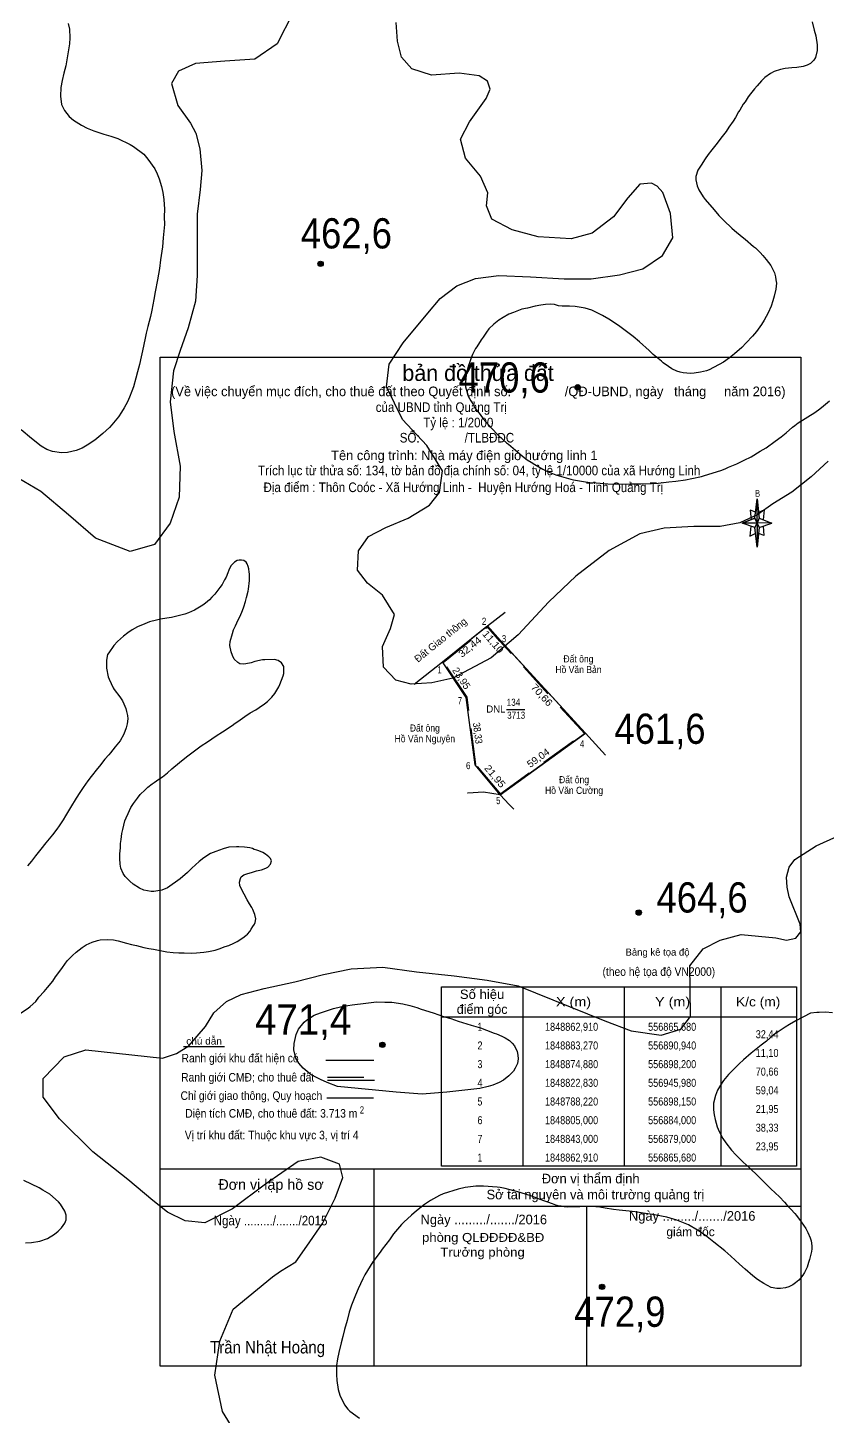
# Model space of a CAD drawing. Header units: metres. Extents: x 552626 to 559174, y 1843804 to 1852371.
# Drawn here: x 556633 to 557082, y 1848439 to 1849219 of the extents above; entities that cross this region are included whole.
import ezdxf
from ezdxf.enums import TextEntityAlignment as Align

# ---------------------------------------------------------------- set-up
doc = ezdxf.new("R2010")
doc.units = ezdxf.units.M
doc.header["$LTSCALE"] = 6.8
doc.linetypes.add('DASH_DOUBLE_DOT', pattern=[9.2, 5, -1.2, 0.3, -1.2, 0.3, -1.2])
doc.linetypes.add('MEDIUM_DASHED', pattern=[4.5, 3, -1.5])
for name, color, linetype, lineweight in [('1', 7, 'Continuous', 25), ('10', 7, 'Continuous', 25), ('3', 7, 'Continuous', 25), ('34', 7, 'Continuous', 25), ('5', 7, 'Continuous', 25)]:
    doc.layers.add(name, color=color, linetype=linetype, lineweight=lineweight)

msp = doc.modelspace()

# ---------------------------------------------------------------- hatches: boundary and pattern name
at = {"layer": '10'}
for points in [[(557042.49, 1848954.63), (557043.61, 1848943.71), (557042.49, 1848940.91)], [(557042.49, 1848940.91), (557042.49, 1848927.47), (557041.09, 1848938.39)]]:
    msp.add_hatch(color=256, dxfattribs=at).paths.add_polyline_path(points)
at = {"layer": '5'}
for points in [[(556798.71, 1849086.7, 1), (556795.71, 1849086.7, 1)], [(556943.12, 1849017.32, 1), (556940.12, 1849017.32, 1)], [(556977.39, 1848722.03, 1), (556974.39, 1848722.03, 1)], [(556833.4, 1848647.68, 1), (556830.4, 1848647.68, 1)], [(556956.8, 1848511.61, 1), (556953.8, 1848511.61, 1)]]:
    msp.add_hatch(color=256, dxfattribs=at).paths.add_polyline_path(points)

# ---------------------------------------------------------------- linework, layer by layer
at = {"layer": '1'}
for points in [[(556655.31, 1849221.79), (556656.05, 1849218.59), (556656.33, 1849213.77), (556656.08, 1849210.36), (556655.26, 1849204.78), (556654.02, 1849198.05), (556653.03, 1849193.92), (556651.96, 1849189.68), (556651.21, 1849185.84), (556651.05, 1849180.89), (556651.67, 1849176.3), (556653.25, 1849172.91), (556655.93, 1849169.47), (556658.44, 1849167.47), (556662.79, 1849164.68), (556666.1, 1849162.87), (556669.74, 1849161.45), (556675.34, 1849159.63), (556679.32, 1849158.44), (556683.32, 1849157.07), (556690.19, 1849153.74), (556692.06, 1849152.59), (556697.86, 1849148.32), (556700.19, 1849145.48), (556704.11, 1849140.07), (556705.34, 1849137.29), (556706.57, 1849134.5), (556707.89, 1849130.17), (556708.65, 1849126.79)], [(557073.28, 1849222.75), (557074.54, 1849218.14), (557075.45, 1849214.96), (557076.13, 1849209.82), (557076.05, 1849206.61), (557075.22, 1849202.68), (557074.3, 1849201.11), (557072.32, 1849199.24), (557070.6, 1849198.31), (557068.29, 1849197.68), (557064.71, 1849197.08), (557061.98, 1849196.95), (557058.19, 1849196.52), (557055.6, 1849195.94), (557052.07, 1849194.81), (557049.83, 1849193.64), (557046.71, 1849191.36), (557044.91, 1849189.51), (557042.47, 1849186.85), (557040.85, 1849185.02), (557038.7, 1849182.3), (557037.34, 1849180.59), (557035.64, 1849177.83), (557034.61, 1849176.53), (557032.63, 1849173.01), (557031.99, 1849172.2), (557030.26, 1849168.99), (557028.86, 1849166.82), (557026.59, 1849163.54), (557025.03, 1849161.16), (557022.1, 1849157.26), (557020.04, 1849154.46), (557016.9, 1849150.72), (557014.91, 1849148.21), (557013.17, 1849145.81), (557010.94, 1849142.17), (557009.06, 1849139.4), (557008.01, 1849135.8), (557007.96, 1849133.87), (557008.79, 1849130.59), (557009.7, 1849128.22), (557012.06, 1849124.38), (557013.25, 1849122.78), (557018.21, 1849117.04), (557020.95, 1849113.88), (557023.75, 1849111), (557028.26, 1849106.76), (557029.69, 1849105.46), (557034.04, 1849101.85), (557035.75, 1849100.49), (557040.42, 1849096.45), (557041.42, 1849095.66), (557044.1, 1849093.04), (557045.67, 1849091.3), (557047.57, 1849089.14), (557048.75, 1849087.54), (557050.07, 1849085.68), (557050.73, 1849084.65), (557051.58, 1849082.83), (557052.09, 1849081.61), (557052.8, 1849079.41), (557052.9, 1849077.68), (557053.21, 1849075.8), (557052.96, 1849072.38), (557052.03, 1849068.53), (557051.24, 1849065.88), (557050.21, 1849062.92), (557048.64, 1849059.09), (557046.45, 1849055.09), (557044.81, 1849052.61), (557042.06, 1849048.73), (557039.9, 1849046.01), (557036.22, 1849042.21), (557033.76, 1849039.73), (557029.78, 1849036.16)], [(556708.65, 1849126.79), (556709.11, 1849122.82), (556709.45, 1849117.46), (556709.4, 1849113.07), (556709.44, 1849108.77), (556708.74, 1849101.29), (556708.4, 1849096.31), (556707.32, 1849088.96), (556706.78, 1849084.14), (556705.5, 1849077.78), (556704.26, 1849071.05), (556703.49, 1849066.58), (556702.35, 1849060.59), (556701.66, 1849057.04), (556700.1, 1849051.56), (556699.25, 1849047.8), (556698.91, 1849045.94), (556697.71, 1849040.49), (556695.42, 1849030.17), (556694.35, 1849025.94), (556693.38, 1849022.44), (556692.02, 1849017.62), (556691.12, 1849015.05), (556689.77, 1849011.69), (556688.78, 1849009.2), (556686.8, 1849005.68), (556685.43, 1849003.33), (556683.71, 1849000.76), (556679.86, 1848996.11), (556678.64, 1848994.78), (556674.84, 1848991.23), (556670.42, 1848987.53), (556666.07, 1848984.74), (556663.25, 1848983.05), (556659.93, 1848981.75), (556655.03, 1848980.55), (556651.66, 1848980.44), (556646.65, 1848981.14), (556643.49, 1848982.33), (556640.17, 1848984.15), (556634.74, 1848988.46), (556629.04, 1848993.47)], [(557029.78, 1849036.16), (557026.94, 1849033.83), (557023.48, 1849031.33), (557015.55, 1849027.12), (557013.97, 1849026.58), (557010.68, 1849025.74), (557007.09, 1849025.15), (557004.9, 1849025.08), (557000.93, 1849025.45), (556999.14, 1849025.88), (556997.25, 1849026.4), (556994.54, 1849027.73), (556992.57, 1849028.97), (556989.67, 1849031.1), (556988.67, 1849031.9), (556984.02, 1849035.76), (556981.74, 1849038.06), (556976.25, 1849042.91), (556972.71, 1849045.89), (556964.6, 1849052), (556959.07, 1849055.57), (556955.53, 1849057.72), (556949.62, 1849060.61), (556945.82, 1849061.82), (556940.24, 1849062.64), (556936.93, 1849062.81), (556932.8, 1849062.98), (556930.87, 1849063.03), (556928.5, 1849063.76), (556926.37, 1849063.98), (556923.46, 1849063.82), (556920.86, 1849063.43), (556917.81, 1849062.9), (556913.36, 1849061.84), (556910.33, 1849061.13), (556905.5, 1849059.38), (556902.88, 1849058.35), (556899.7, 1849056.61), (556897.31, 1849055.06), (556894.47, 1849052.72), (556891.75, 1849050.13), (556890.32, 1849048.31), (556888.44, 1849045.54), (556887.42, 1849044.05), (556884.95, 1849040.11), (556884.25, 1849039.02), (556882.52, 1849035.81), (556881.82, 1849033.9), (556880.77, 1849031.12), (556880.31, 1849029.52), (556879.62, 1849026.79), (556879.05, 1849024.62), (556878.81, 1849022.67), (556878.6, 1849019.72), (556878.67, 1849017.53), (556879.49, 1849014.43), (556880.18, 1849012.4), (556881.59, 1849009.64), (556882.7, 1849007.94), (556883.77, 1849005.78), (556886.77, 1849001.91), (556888.51, 1848999.55), (556891.45, 1848996.23), (556893.63, 1848994.01), (556896.65, 1848990.8), (556897.69, 1848989.64), (556901.66, 1848986.16), (556902.77, 1848985.28), (556906.71, 1848981.98), (556907.74, 1848981), (556910.68, 1848978.51), (556913.27, 1848976.61), (556915.44, 1848975.21), (556917.61, 1848973.82), (556921.94, 1848971.21), (556924.65, 1848969.87), (556929.33, 1848968.12), (556932.47, 1848967.11), (556937.75, 1848965.71), (556939.35, 1848965.25), (556944.86, 1848964.33), (556948.39, 1848963.82), (556952.08, 1848963.51), (556958.62, 1848963.07), (556961.93, 1848962.91), (556970.98, 1848962.94), (556972.89, 1848963.07), (556977.1, 1848963), (556983.12, 1848963.14), (556986.83, 1848963.48), (556992.79, 1848964.16), (556996.68, 1848964.52), (557002.25, 1848965.34), (557005.74, 1848966.02), (557011.09, 1848967.18), (557012.86, 1848967.75), (557021.96, 1848970.53), (557024.4, 1848971.54), (557026.32, 1848972.31), (557030.95, 1848974.21), (557035.2, 1848976.25)], [(557035.2, 1848976.25), (557039, 1848978.15), (557044.13, 1848981.3), (557047.55, 1848983.34), (557052.61, 1848987.03), (557055.9, 1848989.51), (557058.66, 1848991.75), (557062.24, 1848994.81), (557063.5, 1848995.78), (557065.42, 1848997.37), (557074.81, 1849003.2), (557077.59, 1849005.26), (557079.69, 1849006.87), (557083.11, 1849009.74)], [(556703.74, 1848795.22), (556705.03, 1848796.01), (556706.97, 1848797.42), (556708.41, 1848798.41), (556711.17, 1848800.64), (556713.67, 1848802.76), (556714.83, 1848803.81), (556720.01, 1848808.06), (556722.69, 1848810.2), (556725.55, 1848812.35), (556730.19, 1848815.72), (556733.68, 1848818.04), (556738.6, 1848821.35), (556742.18, 1848823.59), (556747.53, 1848827.22), (556749.21, 1848828.51), (556750.65, 1848829.5), (556754.63, 1848832.24), (556757.69, 1848834.24), (556760.78, 1848836.06), (556762.74, 1848837.29), (556765.7, 1848839.37), (556767.46, 1848840.76), (556769.84, 1848843.13), (556771.52, 1848845.25), (556773.75, 1848848.88), (556774.33, 1848850.23), (556776.24, 1848855.11), (556776.55, 1848856.34), (556776.46, 1848860.35), (556775.31, 1848862.41), (556773.42, 1848863.75), (556771.25, 1848864.32), (556765.87, 1848864.16), (556764.61, 1848864.02), (556760.32, 1848863.16), (556758.11, 1848862.45), (556755.26, 1848861.76), (556753.64, 1848861.57), (556751.87, 1848861.83), (556750.79, 1848862.52), (556748.73, 1848864.48), (556747.68, 1848866.47), (556746.97, 1848868.67), (556746.3, 1848872.16), (556746.41, 1848874.37), (556747.62, 1848878.98), (556748.31, 1848880.89), (556749.33, 1848883.2), (556750.96, 1848886.5), (556752, 1848888.63), (556753.37, 1848891.81), (556754.14, 1848893.82), (556755.08, 1848896.85), (556755.63, 1848899.2), (556756.5, 1848902.77), (556756.66, 1848903.8), (556757.2, 1848908.61), (556757.31, 1848912.47), (556757.1, 1848913.45), (556756.89, 1848915.25), (556756.57, 1848916.5), (556755.94, 1848917.98), (556755.38, 1848918.92), (556753.99, 1848919.86), (556752.76, 1848920.17), (556751.4, 1848920.11), (556750.42, 1848919.9), (556748.8, 1848918.9), (556746.84, 1848916.84), (556745.64, 1848914.51), (556745.09, 1848912.98), (556744.17, 1848910.59), (556743.25, 1848909.02), (556741.82, 1848906.39), (556740.64, 1848904.7), (556738.88, 1848902.49), (556737.77, 1848901.08), (556736.05, 1848899.33), (556734.75, 1848897.9), (556732.51, 1848895.9), (556730.99, 1848894.81), (556729.11, 1848893.68), (556726.28, 1848891.99), (556722.98, 1848890.51), (556720.95, 1848889.82), (556717.95, 1848888.93), (556713.4, 1848887.95), (556710.89, 1848887.48), (556707.3, 1848886.88), (556704.98, 1848886.43), (556701.17, 1848885.36), (556698.44, 1848884.4), (556694.26, 1848882.64), (556691.43, 1848880.95), (556688.97, 1848879.29), (556686.45, 1848877.36), (556683.03, 1848874.49), (556681.01, 1848872.16), (556678.2, 1848868), (556677.58, 1848867.01)], [(556677.58, 1848867.01), (556676.93, 1848863.92), (556676.96, 1848861.27), (556676.99, 1848859.44), (556677.91, 1848854.61), (556678.43, 1848853.21), (556680.74, 1848848.26), (556681.3, 1848847.32), (556684.33, 1848843.28), (556685.86, 1848841.08), (556686.69, 1848839.44), (556687.72, 1848836.81), (556688.19, 1848835.13), (556688.74, 1848832.72), (556688.85, 1848831), (556688.46, 1848828.03), (556687.98, 1848825.78), (556686.73, 1848822.34), (556684.6, 1848818.62), (556681.88, 1848815.2), (556679.25, 1848811.88), (556678.19, 1848810.76), (556676.01, 1848808.22), (556672.97, 1848804.4), (556671.94, 1848803.09), (556668.34, 1848798.56), (556666.42, 1848796.15), (556663.75, 1848792.36), (556661.97, 1848789.51), (556659.88, 1848786.25), (556656.63, 1848781.12), (556653.88, 1848776.42), (556652.5, 1848774.07), (556650.41, 1848770.81), (556648.99, 1848768.82), (556646.51, 1848765.7), (556644.75, 1848763.48), (556642.92, 1848761.17), (556640.12, 1848757.65), (556637.08, 1848753.82), (556634.77, 1848750.91), (556632.51, 1848748.27)], [(556688.25, 1848704.84), (556690.98, 1848704.14), (556693.71, 1848703.45), (556697.84, 1848702.46), (556700.66, 1848701.87), (556703.27, 1848701.44), (556706.08, 1848700.85), (556710.75, 1848699.92), (556714.37, 1848699.52), (556717.5, 1848699.33), (556720.61, 1848699.32), (556724.74, 1848699.15), (556727.55, 1848699.38), (556731.62, 1848699.76), (556734.23, 1848700.15), (556737.98, 1848700.95), (556740.18, 1848701.66), (556743.61, 1848702.87), (556745.73, 1848703.48), (556748.5, 1848704.9), (556750.32, 1848705.75), (556753.46, 1848707.84), (556755.24, 1848709.05), (556756.06, 1848709.88), (556757.44, 1848711.41), (556758.22, 1848712.6), (556759.22, 1848714.27), (556759.99, 1848715.45), (556760.51, 1848716.52), (556760.75, 1848718.46), (556760.27, 1848720.97), (556759.04, 1848723.76), (556758.56, 1848724.8), (556757.2, 1848727.02), (556755.95, 1848729.16), (556754.21, 1848732.34), (556753.06, 1848734.41), (556751.91, 1848737.29), (556751.7, 1848739.1), (556752.2, 1848741.17), (556752.63, 1848742.13), (556754.15, 1848743.22), (556755.82, 1848743.87), (556759, 1848744.78), (556761.13, 1848745.39), (556763.97, 1848746.08), (556766.34, 1848747), (556767.56, 1848747.5), (556769, 1848749.31), (556769.61, 1848751.12), (556769.01, 1848752.42), (556768.16, 1848753.42), (556766.25, 1848754.94), (556764.68, 1848755.86), (556762.57, 1848756.71), (556761.43, 1848757.13), (556759.92, 1848757.51), (556758.85, 1848758.02), (556757.45, 1848758.32), (556754.38, 1848758.79), (556751.25, 1848758.98), (556749.96, 1848759.01), (556745.61, 1848758.7), (556742.5, 1848757.88), (556738.38, 1848756.4), (556735.41, 1848755.15), (556731.57, 1848752.79), (556728.89, 1848750.65), (556724.93, 1848746.9), (556722.37, 1848744.51), (556718.39, 1848740.94), (556711.1, 1848735.9), (556708.06, 1848734.54), (556703.57, 1848733.84), (556702.1, 1848733.86), (556697.99, 1848734.67), (556695.5, 1848735.66), (556691.94, 1848738), (556690, 1848739.69), (556687.43, 1848742.23), (556686.32, 1848743.93), (556685.06, 1848746.9), (556684.61, 1848749.22), (556684.42, 1848752.49), (556684.41, 1848754.96), (556684.74, 1848758.47), (556684.83, 1848760.86), (556685.12, 1848763.09), (556685.47, 1848766.42), (556686.03, 1848768.77), (556687.21, 1848773.57), (556687.93, 1848775.3), (556689.02, 1848777.71), (556690.66, 1848781.01), (556692.13, 1848783.28), (556694.25, 1848786.36), (556695.84, 1848788.37), (556698.56, 1848790.97), (556700.22, 1848792.44), (556702.56, 1848794.35), (556703.74, 1848795.22)], [(556626.38, 1848663.9), (556632.92, 1848668.22), (556634, 1848669.17), (556637.14, 1848672.09), (556638.98, 1848674.4), (556641.9, 1848677.66), (556643.84, 1848679.9), (556646.71, 1848683.52), (556648.37, 1848685.81), (556650.64, 1848689.09), (556652.24, 1848691.1), (556654.92, 1848694.88), (556657.03, 1848697.14), (556657.85, 1848697.96), (556659.93, 1848699.76), (556663.2, 1848702.42), (556665.5, 1848703.87), (556668.88, 1848705.45), (556671.89, 1848706.34), (556673.41, 1848706.61), (556677.3, 1848706.96), (556680.9, 1848706.74), (556683.53, 1848706.12), (556688.25, 1848704.84)], [(557084.74, 1848665.6), (557080.85, 1848666.07), (557077.3, 1848665.93), (557075.86, 1848665.77), (557072.33, 1848665.45), (557064.14, 1848661.13), (557060.53, 1848659.07), (557058.15, 1848657.52), (557054.23, 1848655.06), (557051.6, 1848653.2), (557047.6, 1848649.81), (557044.76, 1848647.48), (557041.92, 1848645.14), (557039.06, 1848642.98), (557034.82, 1848639.29), (557032.26, 1848636.9), (557028.56, 1848633.27), (557026.37, 1848630.92), (557023.55, 1848627.58), (557021.75, 1848624.9), (557020.24, 1848622.17), (557019.03, 1848619.19), (557017.96, 1848614.96), (557017.85, 1848611.1), (557018.26, 1848608.32), (557018.75, 1848605.63), (557020.03, 1848601.66), (557021.17, 1848598.96), (557023.17, 1848595.07), (557024.92, 1848592.53), (557028.05, 1848588.41), (557030.36, 1848585.75), (557034.49, 1848581.65), (557037.85, 1848578.65), (557043.09, 1848573.68), (557044.84, 1848571.96), (557050.2, 1848566.72), (557054.93, 1848562.14), (557057.73, 1848559.26), (557058.98, 1848557.95), (557063.67, 1848552.91), (557064.54, 1848551.73), (557067.24, 1848548.1), (557069.76, 1848544.46), (557070.93, 1848542.22), (557072.19, 1848539.25), (557072.85, 1848537.41), (557073.17, 1848534.7), (557073.17, 1848533.06), (557072.9, 1848531.47), (557072.6, 1848530.07), (557071.77, 1848526.95), (557071.23, 1848525.25), (557070.44, 1848522.6), (557069.05, 1848519.6), (557068.11, 1848518.21), (557066.85, 1848516.42), (557065.87, 1848515.4)], [(556631.34, 1848536.28), (556634.87, 1848536.59), (556639.46, 1848537.21), (556643.75, 1848538.89), (556647.69, 1848541.17), (556649.77, 1848542.96), (556651.67, 1848544.74), (556653.57, 1848547.33), (556654.27, 1848549.24), (556654.32, 1848551.99), (556653.53, 1848554.09), (556651.06, 1848558.02), (556650, 1848559.36), (556645.02, 1848563.63), (556641.18, 1848566.03), (556639.03, 1848567.24), (556630.51, 1848571.38)], [(557065.87, 1848515.4), (557063.95, 1848513.8), (557062.51, 1848512.82), (557060.27, 1848511.64), (557058.32, 1848511.05), (557055.54, 1848510.64), (557053.53, 1848510.6), (557050.34, 1848511.33), (557048.21, 1848512.36), (557046.26, 1848513.42), (557042.6, 1848515.83), (557040.08, 1848517.83), (557035.71, 1848521.63), (557032.47, 1848524.36), (557027.66, 1848528.84), (557024.2, 1848531.92), (557018.16, 1848536.71), (557013.33, 1848540.54), (557008.97, 1848543.52), (557003.88, 1848546.41), (556997.35, 1848549.13), (556991.67, 1848550.86), (556984.84, 1848552.18), (556982.33, 1848552.53), (556978.34, 1848553.08), (556973.96, 1848553.76), (556970.45, 1848554.09), (556964.89, 1848554.73), (556961.74, 1848555.1), (556956.98, 1848555.93), (556954.09, 1848556.42), (556949.37, 1848556.88), (556946.64, 1848556.75), (556942.91, 1848556.6), (556940.81, 1848556.63), (556939.44, 1848556.56), (556937.96, 1848556.59), (556936.17, 1848556.45), (556934.06, 1848556.68), (556932.42, 1848556.9), (556931.33, 1848557.04), (556929.38, 1848557.62), (556927.55, 1848558.35), (556924.76, 1848559.24), (556922.59, 1848560), (556920.62, 1848560.72), (556918.72, 1848561.51), (556915.77, 1848562.64), (556912.21, 1848563.78), (556907.97, 1848564.98), (556905.68, 1848565.59), (556900.9, 1848566.85), (556898.14, 1848567.48), (556896.3, 1848567.73), (556888.64, 1848568.27), (556884.49, 1848568.19), (556878.33, 1848567.42), (556874.39, 1848566.56), (556866.1, 1848563.86), (556864, 1848562.88), (556858.93, 1848560.15), (556855.62, 1848557.96), (556851.13, 1848554.42), (556848.19, 1848551.93), (556843.94, 1848547.95), (556842.62, 1848546.59), (556838.23, 1848541.51), (556835.87, 1848538.08), (556831.83, 1848532.85), (556830.61, 1848531.16), (556826.61, 1848525.66), (556822.08, 1848518.29), (556820.98, 1848516.15), (556818.26, 1848510.59), (556816.72, 1848506.99), (556814.55, 1848501.36), (556813.32, 1848497.39), (556812.04, 1848492.74), (556810.62, 1848487.61), (556809.66, 1848483.67), (556808.79, 1848480.14), (556807.46, 1848474.68), (556806.72, 1848471.17), (556806.22, 1848467.35), (556806.12, 1848462.36), (556806.24, 1848459.02), (556807.1, 1848453.87), (556807.93, 1848450.68), (556810.64, 1848445.28), (556812.53, 1848442.8), (556813.6, 1848441.72), (556819.03, 1848437.77)]]:
    msp.add_lwpolyline(points, dxfattribs=at)
msp.add_lwpolyline([(556806.67, 1848624.25), (556800.85, 1848626.42), (556797.09, 1848628.09), (556791.92, 1848630.88), (556787.4, 1848634.48), (556784.88, 1848637.3), (556783.36, 1848640.14), (556782.18, 1848644.85), (556782.33, 1848648.34), (556783.39, 1848653.4), (556784.79, 1848656.4), (556787.9, 1848660.32), (556789.22, 1848661.57), (556793.49, 1848664.25), (556797.07, 1848665.67), (556804.47, 1848668.16), (556808.3, 1848669.06), (556812.51, 1848669.82), (556814.93, 1848670.19), (556822.59, 1848671.16), (556828.65, 1848671.76), (556833.23, 1848671.74), (556837.26, 1848671.66), (556843.3, 1848670.8), (556847.26, 1848669.79), (556851.23, 1848668.6), (556853.7, 1848667.78), (556860.35, 1848665.62), (556866.82, 1848663.44), (556870.42, 1848662.39), (556874.41, 1848661.02), (556881.81, 1848658.76), (556886.93, 1848657.15), (556890.44, 1848656), (556894.76, 1848654.21), (556895.99, 1848653.89), (556899.06, 1848652.6), (556900.91, 1848651.62), (556903.29, 1848650.07), (556904.82, 1848648.69), (556906.19, 1848647.11), (556907.64, 1848643.99), (556908.07, 1848641.84), (556908.22, 1848639.75), (556907.79, 1848637.14), (556906.53, 1848634.53), (556905.54, 1848632.86), (556903, 1848630.28), (556899.9, 1848627.83), (556897.57, 1848626.55), (556894.01, 1848624.96), (556891.34, 1848624.28), (556886.71, 1848623.2), (556868.02, 1848620.99), (556854.32, 1848620.01), (556839.65, 1848620.99)], close=True, dxfattribs=at)
at = {"layer": '10'}
for p, q in [((557041.09, 1848943.71), (557042.49, 1848954.63)), ((557041.09, 1848938.39), (557034.09, 1848940.91)), ((557043.61, 1848943.71), (557050.61, 1848940.91)), ((557043.61, 1848938.39), (557042.49, 1848927.47)), ((557046.13, 1848933.91), (557043.33, 1848935.03)), ((557045.85, 1848939.23), (557046.13, 1848933.91)), ((556890.94, 1848883.27), (556900.82, 1848890.9)), ((556945.98, 1848822.83), (556890.68, 1848883.07)), ((556849.82, 1848850.32), (556865.68, 1848862.91)), ((556898.15, 1848788.22), (556945.98, 1848822.83)), ((556957.27, 1848810.53), (556945.98, 1848822.83)), ((556910.74, 1848680.3), (556910.74, 1848579.47)), ((556967.77, 1848680.3), (556967.77, 1848579.47)), ((557022.08, 1848680.3), (557022.08, 1848579.47)), ((556865.11, 1848663.49), (557064.45, 1848663.49)), ((556743.23, 1848646.48), (556720.15, 1848646.48)), ((556800.15, 1848639.02), (556827.07, 1848639.02)), ((556801.15, 1848627.82), (556827.51, 1848627.82)), ((556707.04, 1848577.9), (557067.04, 1848577.9)), ((556827.04, 1848577.9), (556827.04, 1848467.1)), ((556707.72, 1848557.06), (557066.92, 1848557.06)), ((556946.64, 1848557.06), (556946.64, 1848467.1))]:
    msp.add_line(p, q, dxfattribs=at)
at = {"layer": '10', "linetype": 'MEDIUM_DASHED'}
for p, q in [((556897.86, 1848788.63), (556945.69, 1848823.24)), ((556801.15, 1848629.42), (556828.35, 1848629.42))]:
    msp.add_line(p, q, dxfattribs=at)
at = {"layer": '10', "linetype": 'DASH_DOUBLE_DOT'}
msp.add_line((556800.67, 1848617.94), (556826.83, 1848617.94), dxfattribs=at)
at = {"layer": '10'}
for points in [[(556707.04, 1849034.3), (557067.04, 1849034.3), (557067.04, 1848467.1), (556707.04, 1848467.1)], [(557042.49, 1848954.63), (557043.61, 1848943.71), (557042.49, 1848940.91)], [(557042.49, 1848940.91), (557034.09, 1848940.91), (557041.09, 1848943.71), (557043.61, 1848938.39), (557050.61, 1848940.91), (557042.49, 1848941.19)], [(557042.49, 1848940.91), (557042.49, 1848927.47), (557041.09, 1848938.39)], [(556865.68, 1848862.91), (556890.94, 1848883.27), (556898.2, 1848874.88), (556945.98, 1848822.83), (556898.15, 1848788.22), (556884, 1848805), (556879, 1848843)], [(556865.11, 1848680.3), (557064.45, 1848680.3), (557064.45, 1848579.47), (556865.11, 1848579.47)]]:
    msp.add_lwpolyline(points, close=True, dxfattribs=at)
for points in [[(557041.65, 1848947.07), (557038.57, 1848948.19), (557039.13, 1848942.87)], [(557043.33, 1848947.07), (557046.41, 1848948.47), (557045.85, 1848942.87)], [(557042.49, 1848940.91), (557041.09, 1848943.71), (557034.09, 1848940.91)], [(557042.49, 1848940.91), (557043.61, 1848938.39), (557050.61, 1848940.91)], [(557038.85, 1848939.23), (557038.29, 1848933.63), (557041.37, 1848935.03)], [(556865.68, 1848862.91), (556889.7, 1848882.31), (556890.94, 1848883.27)], [(556898.15, 1848788.22), (556884, 1848805), (556879, 1848843), (556865.68, 1848862.91)], [(556898.15, 1848788.22), (556888.67, 1848789.63), (556879.87, 1848789.17), (556879.75, 1848789.11)], [(556905.83, 1848780.06), (556903.21, 1848782.72), (556898.15, 1848788.22)]]:
    msp.add_lwpolyline(points, dxfattribs=at)
at = {"layer": '10', "linetype": 'MEDIUM_DASHED'}
for points in [[(556865.99, 1848862.52), (556890.01, 1848881.92), (556891.25, 1848882.87)], [(556945.61, 1848822.49), (556897.83, 1848874.55), (556890.56, 1848882.94)], [(556898.53, 1848788.54), (556884.48, 1848805.21), (556879.48, 1848843.18), (556866.1, 1848863.19)]]:
    msp.add_lwpolyline(points, dxfattribs=at)
at = {"layer": '3'}
for points in [[(556781.53, 1849227.63), (556772.89, 1849210.38), (556760.32, 1849201.67), (556743.38, 1849200.54), (556726.91, 1849199.38), (556717.46, 1849195.07), (556713.49, 1849188.1), (556717.06, 1849175.74), (556724.19, 1849165.74), (556727.06, 1849160.09), (556729.33, 1849151.41), (556730.41, 1849139.11), (556729.61, 1849128.53), (556727.78, 1849114.55), (556727.84, 1849080.15), (556726.93, 1849065.8), (556722.75, 1849050.67), (556718.36, 1849038), (556714.5, 1849026.6), (556712.73, 1849009.2), (556714.8, 1848992.37), (556718.23, 1848973.01), (556717.81, 1848955.62), (556712.7, 1848940.99), (556703.8, 1848929.01), (556690.22, 1848924.97), (556670.67, 1848932.54)], [(556865.62, 1848970.42), (556856.8, 1848984.66), (556843.17, 1848999.22), (556834.28, 1849017.49), (556835.77, 1849030.29), (556843.66, 1849042.35), (556857.41, 1849058.92), (556864.33, 1849067.17), (556873.72, 1849074.3), (556884.19, 1849078.52), (556897.23, 1849080.22), (556915.14, 1849079.39), (556933.96, 1849078.19), (556949.2, 1849078.26), (556965.13, 1849080.56), (556978.18, 1849083.94), (556989.23, 1849091.32), (556995.13, 1849101.34), (556993.77, 1849114.96), (556989.44, 1849126.72), (556986.26, 1849130.45), (556983.11, 1849132.11), (556976.51, 1849131.39), (556969.84, 1849123.77), (556961.8, 1849113.03), (556949.8, 1849104), (556937.88, 1849100.68), (556919.46, 1849101.92), (556904.76, 1849105.88), (556893.4, 1849111.77), (556890.38, 1849119.35), (556891.22, 1849126.64), (556887.06, 1849135.97), (556878.63, 1849146.16), (556875.86, 1849156.79), (556880.93, 1849166.51), (556890.11, 1849179.6), (556892.39, 1849184.9), (556891.01, 1849189.37), (556886.29, 1849192.39), (556875.04, 1849193.86), (556859.44, 1849192.74), (556848.41, 1849196.31), (556842.68, 1849202.91), (556840.31, 1849211.91), (556839.57, 1849222.38)], [(557082.24, 1848975.81), (557072.77, 1848966.92), (557061.86, 1848958.35), (557051.22, 1848951.73), (557042.77, 1848945.74), (557032.61, 1848941.14), (557021.69, 1848939.08), (557006.77, 1848939.12), (556990.22, 1848938.16), (556976.61, 1848934.98), (556959.21, 1848925.53), (556940.49, 1848911.21), (556925.49, 1848896.72), (556908.13, 1848878.2), (556892.95, 1848865.3), (556871.57, 1848853.71), (556859.63, 1848851.13), (556848.15, 1848850.48), (556839.37, 1848852.63), (556832.54, 1848859.98), (556831.96, 1848871.54), (556836.43, 1848881.73), (556838.75, 1848889.65), (556832.06, 1848900.51), (556823.63, 1848907.2), (556817.95, 1848914.48), (556818.52, 1848925.36), (556824.11, 1848933.47), (556833.8, 1848938.54), (556846.45, 1848943.69), (556858.38, 1848950.97), (556864.02, 1848958.07), (556865.62, 1848970.42)], [(556670.67, 1848932.54), (556655.52, 1848945.65), (556640.05, 1848958.65), (556627.22, 1848966.19)], [(557075.6, 1848759.49), (557087.57, 1848764.96)], [(556755.28, 1848420.25), (556742.08, 1848441.58), (556737.71, 1848462.05), (556740.56, 1848481.12), (556748.12, 1848498.99), (556770.16, 1848517.2), (556774.64, 1848520.46), (556783.19, 1848525.76), (556789.39, 1848534.57), (556798.28, 1848547.29), (556805.39, 1848561.41), (556809.7, 1848573.06), (556807.9, 1848580.51), (556797.36, 1848584.54), (556784.6, 1848582.14), (556766.25, 1848569.34), (556747.69, 1848555.39), (556732.18, 1848547.69), (556721.17, 1848548.71), (556711.28, 1848553.56), (556703, 1848560.13), (556688.93, 1848572.03), (556669.34, 1848587.58), (556650.56, 1848605.99), (556641.43, 1848618.18), (556641.36, 1848628.72), (556653.13, 1848640.96), (556665.38, 1848644.85), (556708.44, 1848640.13), (556716.27, 1848642.74), (556723.23, 1848647.1), (556732.61, 1848658.01), (556737.3, 1848665.74), (556744.31, 1848671.99), (556752.6, 1848675.9), (556765.45, 1848679.32), (556782.68, 1848683.12), (556798.76, 1848687.11), (556814.43, 1848690.46), (556832.08, 1848691.27), (556850.99, 1848688.67), (556872.22, 1848686.41), (556890.76, 1848684.1), (556908.2, 1848680.86), (556956.77, 1848661.11), (556971.72, 1848655.5), (556988.53, 1848653.13), (556999.57, 1848656.41), (557005, 1848663.55), (557004.89, 1848679.2), (557004.62, 1848692.07), (557012.06, 1848701.59), (557021.71, 1848706.46), (557033.5, 1848709.76), (557052.88, 1848707.76), (557058.93, 1848706.57), (557064.17, 1848707.71), (557066.87, 1848711.11), (557066.5, 1848715.5), (557060.33, 1848730.93), (557059.33, 1848736.24), (557059, 1848741.89), (557060.33, 1848747.53), (557063.65, 1848751.85), (557075.6, 1848759.49)]]:
    msp.add_lwpolyline(points, dxfattribs=at)
at = {"layer": '34'}
msp.add_line((556901.53, 1848836.2), (556911.88, 1848836.2), dxfattribs=at)
at = {"layer": '5'}
for centre in [(556797.21, 1849086.7), (556941.62, 1849017.32), (556975.89, 1848722.03), (556831.9, 1848647.68), (556955.3, 1848511.61)]:
    msp.add_circle(centre, 1.5, dxfattribs=at)

# ---------------------------------------------------------------- texts
at = {"layer": '10'}
for s, height, p in [('bản đồ thửa đất', 9, (556885.64, 1849020.86)), ('(Về việc chuyển mục đích, cho thuê đất theo Quyết định số:               /QĐ-UBND, ngày   tháng     năm 2016)', 5.4, (556885.79, 1849012.3)), ('Tên công trình: Nhà máy điện gió hướng linh 1', 5.4, (556877.94, 1848976.34)), ('Bảng kê tọa độ', 4, (556986.47, 1848697.8)), ('điểm góc', 5.252, (556887.94, 1848665.07)), ('Đơn vị lập hồ sơ', 6, (556769.35, 1848566.16)), ('Đơn vị thẩm định', 5.4, (556948.92, 1848569.78)), ('Sở tài nguyên và môi trường quảng trị', 5.4, (556951.57, 1848560.82)), ('Ngày ........./......./2016', 5.4, (556888.88, 1848546.8)), ('Ngày ........./......./2016', 5.4, (557005.94, 1848548.78)), ('giám đốc', 5, (557005, 1848540.1))]:
    msp.add_text(s, height=height, dxfattribs=at).set_placement(p, align=Align.CENTER)
for s, height, width, p in [('của UBND tỉnh Quảng Trị', 5.4, 0.9, (556865, 1849003.42)), ('Tỷ lệ : 1/2000', 5.4, 0.9, (556874.55, 1848994.78)), ('SỐ:              /TLBĐĐC', 5.4, 0.9, (556873.78, 1848986.26)), ('Trích lục từ thửa số: 134, tờ bản đồ địa chính số: 04, tỷ lệ 1/10000 của xã Hướng Linh', 5.4, 0.9, (556886.26, 1848967.84)), ('Địa điểm : Thôn Coóc - Xã Hướng Linh -  Huyện Hướng Hoá - Tỉnh Quảng Trị ', 5.4, 0.9, (556878.29, 1848958.38)), ('B', 3.86, 0.75, (557042.69, 1848955.75)), ('Đất ông', 4, 0.9, (556942.04, 1848862.63)), ('Hồ Văn Bản', 4, 0.9, (556942.04, 1848856.63)), ('3713', 4, 0.85, (556907.04, 1848830.97)), ('Hồ Văn Nguyên', 4, 0.9, (556855.75, 1848817.77)), ('Đất ông', 4, 0.9, (556855.75, 1848823.77)), ('Đất ông', 4, 0.9, (556939.58, 1848794.73)), ('Hồ Văn Cường', 4, 0.9, (556939.58, 1848788.73)), ('(theo hệ tọa độ VN2000)', 4.8, 0.9, (556987.2, 1848686.44)), ('Số hiệu', 5.252, 1.05, (556887.92, 1848673.47)), ('X (m)', 5.252, 1.15, (556939.27, 1848669.27)), ('Y (m)', 5.252, 1.15, (556994.93, 1848669.27)), ('K/c (m)', 5.252, 1.1, (557043, 1848669.27)), (' 1', 4.5, 0.75, (556886.03, 1848655.57)), ('1848862,910', 4.5, 0.85, (556938.18, 1848655.57)), ('556865,680', 4.5, 0.85, (556994.68, 1848655.57)), ('chú dẫn', 3.999, 1.05, (556731.73, 1848647.82)), ('Ranh giới khu đất hiện có ', 4.8, 0.9, (556752.78, 1848637.8)), (' 2', 4.5, 0.85, (556886.03, 1848645.06)), ('1848883,270', 4.5, 0.85, (556938.18, 1848645.06)), ('556890,940', 4.5, 0.85, (556994.68, 1848645.06)), (' 3', 4.5, 0.8, (556886.04, 1848634.56)), ('1848874,880', 4.5, 0.85, (556938.18, 1848634.56)), ('556898,200', 4.5, 0.85, (556994.68, 1848634.56)), ('Ranh giới CMĐ; cho thuê đất ', 4.8, 0.9, (556757.04, 1848627.04)), (' 4', 4.5, 0.85, (556886.04, 1848624.06)), ('1848822,830', 4.5, 0.85, (556938.18, 1848624.06)), ('556945,980', 4.5, 0.85, (556994.68, 1848624.06)), ('Chỉ giới giao thông, Quy hoạch', 4.8, 0.9, (556758.32, 1848616.72)), ('Diện tích CMĐ, cho thuê đất: 3.713 m', 4.8, 0.9, (556769.5, 1848606.75)), ('2', 4, 0.8, (556820.41, 1848609.06)), (' 5', 4.5, 0.8, (556886.03, 1848613.56)), ('1848788,220', 4.5, 0.85, (556938.18, 1848613.56)), ('556898,150', 4.5, 0.85, (556994.68, 1848613.56)), (' 6', 4.5, 0.85, (556886.03, 1848603.05)), ('1848805,000', 4.5, 0.85, (556938.18, 1848603.05)), ('556884,000', 4.5, 0.85, (556994.68, 1848603.05)), ('Vị trí khu đất: Thuộc khu vực 3, vị trí 4', 4.8, 0.9, (556769.72, 1848594.55)), (' 7', 4.5, 0.8, (556886.04, 1848592.55)), ('1848843,000', 4.5, 0.85, (556938.18, 1848592.55)), ('556879,000', 4.5, 0.85, (556994.68, 1848592.55)), (' 1', 4.5, 0.75, (556886.03, 1848582.05)), ('1848862,910', 4.5, 0.85, (556938.18, 1848582.05)), ('556865,680', 4.5, 0.85, (556994.68, 1848582.05)), ('Ngày ........./......./2015', 5.4, 0.9, (556769.08, 1848546.18)), ('phòng QLĐĐĐĐ&BĐ', 5, 1.1, (556888.52, 1848536.92)), ('Trưởng phòng', 5, 1.1, (556888.18, 1848528.62)), ('Trần Nhật Hoàng', 7, 0.9, (556767.4, 1848474.18))]:
    msp.add_text(s, height=height, dxfattribs=dict(at, width=width)).set_placement(p, align=Align.CENTER)
for s, rotation, p in [('Đất Giao thông', 38.926, (556865.87, 1848873.7)), ('23,95', 303.783, (556874.66, 1848852.62))]:
    msp.add_text(s, height=4, rotation=rotation, dxfattribs=at).set_placement(p, align=Align.CENTER)
for s, height, width, p in [(' 2', 4, 0.85, (556890.28, 1848883.76)), (' 3', 4, 0.8, (556901.43, 1848874.02)), (' 1', 4, 0.75, (556865.22, 1848856.53)), (' 7', 4, 0.8, (556876.69, 1848839.11)), (' 4', 4, 0.85, (556945.37, 1848814.87)), (' 6', 4, 0.85, (556881.39, 1848802.66)), (' 5', 4, 0.8, (556898.21, 1848782.97)), ('32,44', 4.5, 0.85, (557054.43, 1848651.37)), ('11,10', 4.5, 0.85, (557054.43, 1848640.86)), ('70,66', 4.5, 0.85, (557054.42, 1848630.36)), ('59,04', 4.5, 0.85, (557054.43, 1848619.86)), ('21,95', 4.5, 0.85, (557054.42, 1848609.35)), ('38,33', 4.5, 0.85, (557054.42, 1848598.85)), ('23,95', 4.5, 0.85, (557054.42, 1848588.35))]:
    msp.add_text(s, height=height, dxfattribs=dict(at, width=width)).set_placement(p, align=Align.RIGHT)
for s, rotation, width, p in [('32,44', 38.869, 1.1, (556882.31, 1848869.77)), ('11,10', 310.87, 1.1, (556892.59, 1848872.88)), ('70,66', 312.551, 1.1, (556920.02, 1848842.97)), ('38,33', 277.496, 0.9, (556883.49, 1848822.66)), ('59,04', 35.89, 1.05, (556920.62, 1848807.33)), ('21,95', 310.14, 1.1, (556893.63, 1848797.37))]:
    msp.add_text(s, height=4, rotation=rotation, dxfattribs=dict(at, width=width)).set_placement(p, align=Align.CENTER)
at = {"layer": '34'}
msp.add_text('DNL', height=4, dxfattribs=at).set_placement((556895.65, 1848834.45), align=Align.CENTER)
at = {"layer": '34', "width": 0.85}
msp.add_text('134', height=4, dxfattribs=at).set_placement((556905.53, 1848838.24), align=Align.CENTER)
at = {"layer": '5'}
for s, width, p in [('462,6', 0.9, (556786.08, 1849095.35)), ('470,6', 0.9, (556874.74, 1849014.31)), ('461,6', 0.9, (556962.23, 1848816.87)), ('464,6', 0.9, (556985.89, 1848722.03)), ('471,4', 0.95, (556760.41, 1848653.46)), ('472,9', 0.9, (556939.7, 1848489.15))]:
    msp.add_text(s, height=17, dxfattribs=dict(at, width=width)).set_placement(p)

doc.saveas('drawing.dxf')
